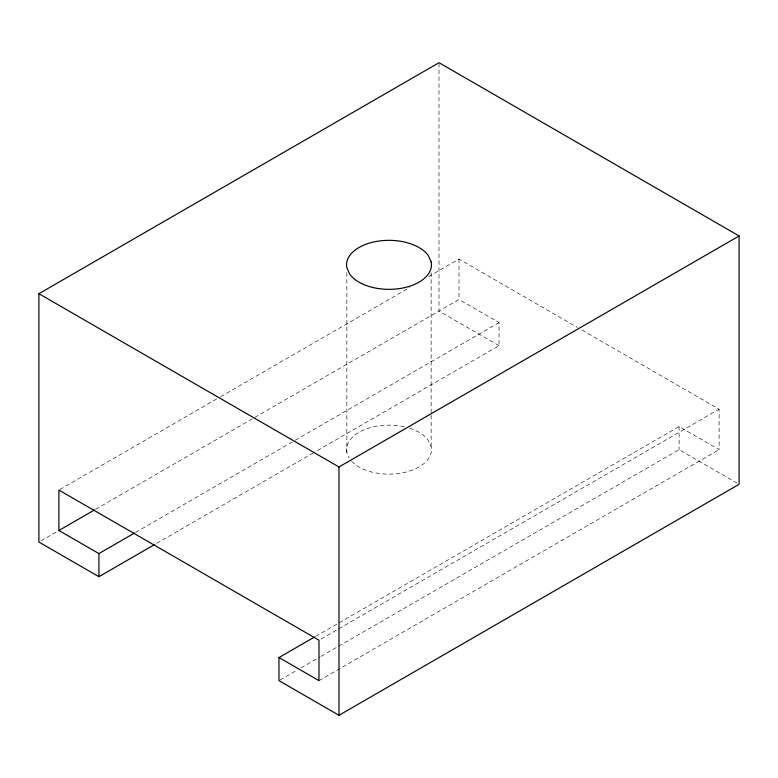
<?xml version="1.0" encoding="UTF-8"?>
<svg xmlns="http://www.w3.org/2000/svg" width="778" height="778" viewBox="0 0 778 778"><rect width="100%" height="100%" fill="white"/><g stroke="black" fill="none" stroke-linecap="round" stroke-linejoin="round"><path stroke-width="0.58" stroke-dasharray="3.89 2.92" d="M59.955 489.459L219.581 397.295M220.631 396.692L409.666 287.559M428.561 276.647L459.02 259.064L577.519 327.48M41.001 540.827L57.805 531.131M95.606 509.298L459.02 299.491L499.029 322.588L499.029 345.685L314.205 452.397M135.673 532.376L294.249 440.815M295.3 440.212L499.029 322.588M156.679 543.345L313.155 453.01M315.722 636.326L679.087 426.539L719.096 449.635L719.096 409.218L581.72 329.901M321.081 639.001L719.096 409.218M280.022 680.04L296.817 670.335M301.018 667.913L319.923 657.002M320.974 656.389L679.087 449.645L737.029 483.099M318.98 680.643L719.096 449.635M499.029 345.685L439.016 311.035L439.016 63.913M351.627 461.257A42.44 24.497 0 0 0 401.818 472.995A42.44 24.497 0 0 0 431.138 446.708L428.386 440.513A42.44 24.497 0 0 0 409.004 428.026M346.862 272.592L346.862 452.572L349.196 457.824M679.087 426.539L679.087 449.645M459.02 259.064L459.02 299.491M431.138 272.777L431.138 414.1M431.138 415.306L431.138 446.708M346.862 452.572A42.44 24.497 0 0 1 404.541 426.84"/><path stroke-width="1.17" d="M154.579 544.561L98.913 576.692L38.9 542.042L38.9 293.705L439.016 62.707L739.1 235.958L739.1 484.295L338.984 715.293L278.971 680.643L278.971 657.546L314.672 636.929M278.971 657.546L318.98 680.643L318.98 640.216L58.904 490.062L58.904 530.489L94.615 509.872M58.904 530.489L98.913 553.596L134.623 532.979M38.9 293.705L338.984 466.965L739.1 235.958M338.984 466.965L338.984 715.293M98.913 553.596L98.913 576.692M431.138 261.904L428.386 255.709A42.44 24.497 0 0 0 378.468 241.102A42.44 24.497 0 0 0 346.862 267.768L349.614 273.963A42.44 24.497 0 0 0 399.532 288.57A42.44 24.497 0 0 0 431.138 261.904"/></g></svg>
